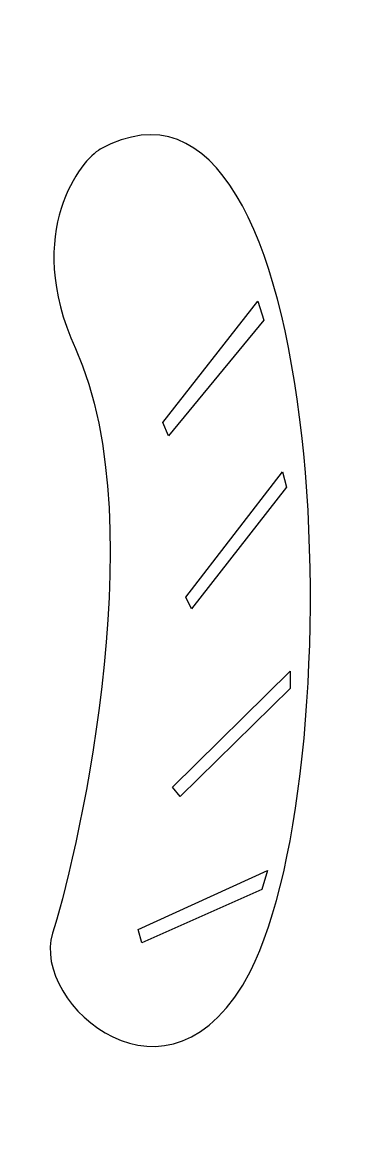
# Model space of a CAD drawing. Header units: centimetres. Extents: x -3 to 3.3, y -10.2 to 10.9.
import ezdxf

# ---------------------------------------------------------------- set-up
doc = ezdxf.new("R2010")
doc.units = ezdxf.units.CM
doc.header["$MEASUREMENT"] = 0
doc.layers.add('Camada 1', color=7, linetype='Continuous')

msp = doc.modelspace()

# ---------------------------------------------------------------- linework, layer by layer
at = {"layer": 'Camada 1'}
for points in [[(1.33562, -7.26833), (-0.18658, -10.23963), (-2.86824, -7.88415), (-2.43332, -6.54289), (-2.43332, -6.54289), (-2.06933, -5.42082), (-0.44013, 1.17673), (-1.9984, 4.61948), (-1.9984, 4.61948), (-3.01477, 6.86452), (-1.86973, 8.23721), (-1.52741, 8.42493), (-1.52741, 8.42493), (2.89473, 10.85343), (3.34748, -3.34141), (1.33562, -7.26833)], [(1.48085, 5.52581), (1.48085, 5.52581), (-0.33141, 3.20602), (-0.33141, 3.20602), (-0.33141, 3.20602), (-0.33141, 3.20602), (-0.22269, 2.95202), (-0.22269, 2.95202), (-0.22269, 2.95202), (-0.22269, 2.95202), (1.59, 5.16309), (1.59, 5.16309), (1.59, 5.16309), (1.59, 5.16309), (1.48085, 5.52581), (1.48085, 5.52581)], [(1.95188, 2.264), (1.95188, 2.264), (0.1035, -0.12802), (0.1035, -0.12802), (0.1035, -0.12802), (0.1035, -0.12802), (0.21222, -0.34548), (0.21222, -0.34548), (0.21222, -0.34548), (0.21222, -0.34548), (2.02491, 1.97349), (2.02491, 1.97349), (2.02491, 1.97349), (2.02491, 1.97349), (1.95188, 2.264), (1.95188, 2.264)], [(2.09627, -1.54148), (2.09627, -1.54148), (-0.15004, -3.75252), (-0.15004, -3.75252), (-0.15004, -3.75252), (-0.15004, -3.75252), (-0.00521, -3.93344), (-0.00521, -3.93344), (-0.00521, -3.93344), (-0.00521, -3.93344), (2.09627, -1.86763), (2.09627, -1.86763), (2.09627, -1.86763), (2.09627, -1.86763), (2.09627, -1.54148), (2.09627, -1.54148)], [(1.66135, -5.3469), (1.66135, -5.3469), (-0.80243, -6.47072), (-0.80243, -6.47072), (-0.80243, -6.47072), (-0.80243, -6.47072), (-0.73023, -6.72472), (-0.73023, -6.72472), (-0.73023, -6.72472), (-0.73023, -6.72472), (1.55259, -5.70965), (1.55259, -5.70965), (1.55259, -5.70965), (1.55259, -5.70965), (1.66135, -5.3469), (1.66135, -5.3469)]]:
    msp.add_open_spline(points, degree=3, knots=[0, 0, 0, 0, 0.2, 0.2, 0.2, 0.2, 0.4, 0.4, 0.4, 0.4, 0.6, 0.6, 0.6, 0.6, 1, 1, 1, 1], dxfattribs=at)

doc.saveas('drawing.dxf')
